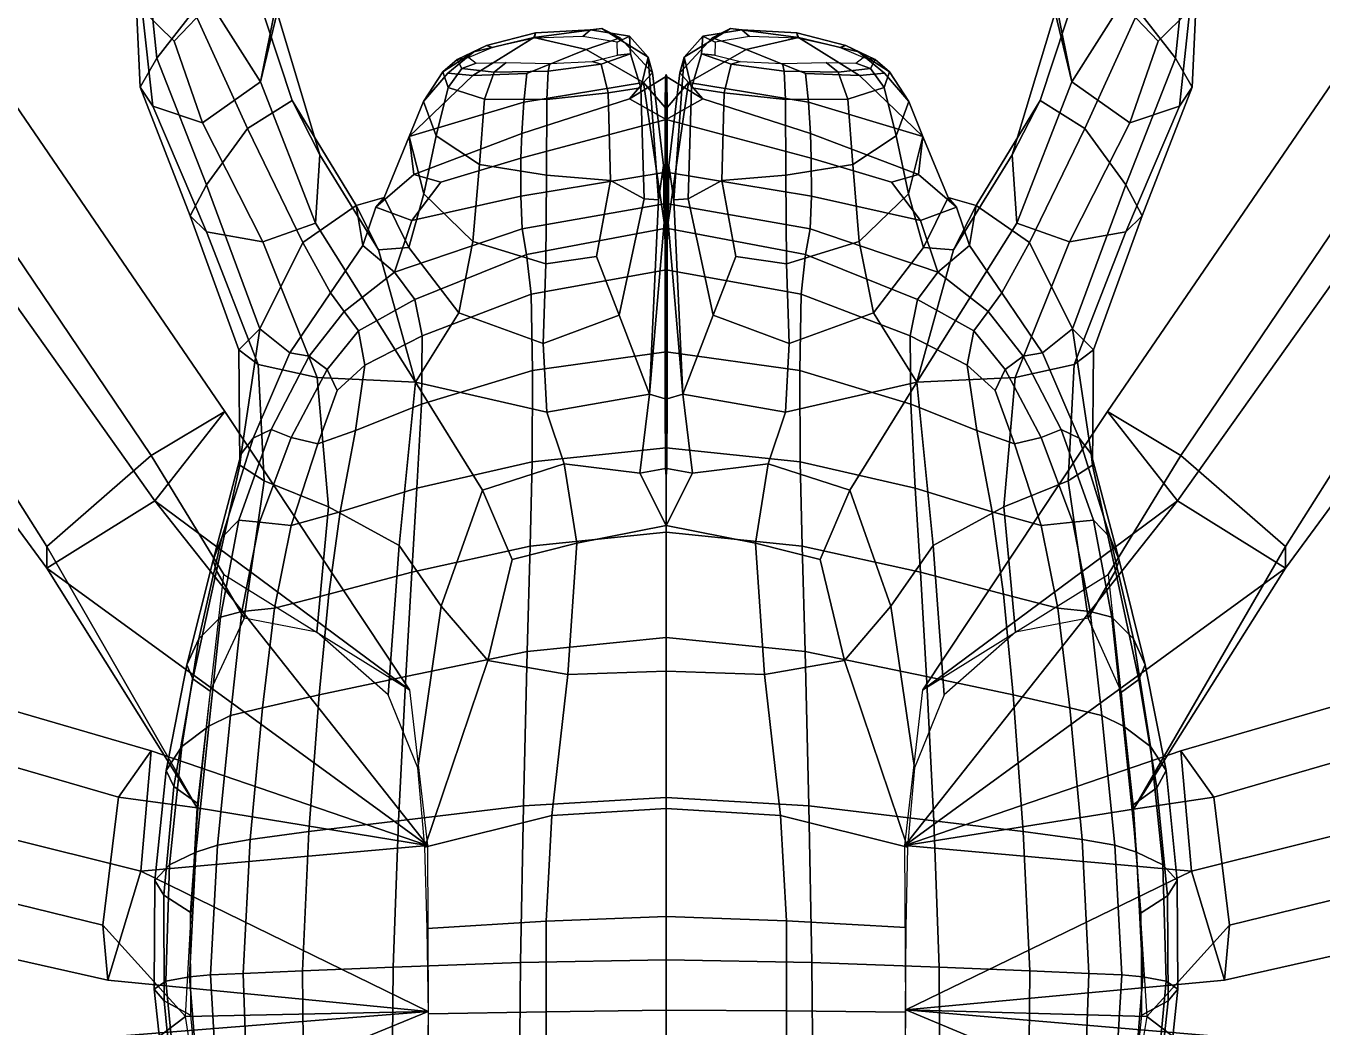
# Model space of a CAD drawing. Extents: x -92 to 92, y -96 to 103.
# Drawn here: x -21.09 to 21.6, y -2.1 to 30.88 of the extents above; entities that cross this region are included whole.
import ezdxf

# ---------------------------------------------------------------- set-up
doc = ezdxf.new("R2010")
doc.units = 0

msp = doc.modelspace()

# ---------------------------------------------------------------- linework, layer by layer
for points in [[(-12.265, 36.053, 33.962), (-12.815, 31.318, 37.729), (-13.362, 29.031, 35.688), (-12.363, 34.018, 32.332)], [(12.265, 36.053, 33.962), (12.363, 34.018, 32.332), (13.363, 29.031, 35.688), (12.815, 31.318, 37.729)], [(-16.203, 30.371, 35.436), (-17.254, 31.406, 35.749), (-16.187, 34.378, 32.894), (-15.012, 31.621, 33.904)], [(16.203, 30.371, 35.436), (15.012, 31.621, 33.904), (16.187, 34.378, 32.894), (17.254, 31.406, 35.749)], [(-13.551, 33.619, 32.056), (-12.363, 34.018, 32.332), (-13.362, 29.031, 35.688), (-15.012, 31.621, 33.904)], [(13.551, 33.619, 32.056), (15.012, 31.621, 33.904), (13.363, 29.031, 35.688), (12.363, 34.018, 32.332)], [(-16.296, 33.405, 38.556), (-17.083, 32.805, 37.526), (-16.78, 29.813, 40.215), (-15.559, 31.372, 40.779)], [(-13.79, 27.499, 43.661), (-12.318, 28.418, 43.103), (-14.054, 33.677, 39.672), (-15.559, 31.372, 40.779)], [(-11.401, 26.632, 41.043), (-12.815, 31.318, 37.729), (-14.054, 33.677, 39.672), (-12.318, 28.418, 43.103)], [(11.401, 26.632, 41.043), (12.318, 28.418, 43.103), (14.054, 33.677, 39.672), (12.815, 31.318, 37.729)], [(13.791, 27.499, 43.661), (15.559, 31.372, 40.779), (14.054, 33.677, 39.672), (12.318, 28.418, 43.103)], [(16.296, 33.405, 38.556), (15.559, 31.372, 40.779), (16.78, 29.813, 40.215), (17.083, 32.805, 37.527)], [(-17.475, 32.178, 36.518), (-17.323, 28.855, 39.322), (-16.78, 29.813, 40.215), (-17.083, 32.805, 37.526)], [(17.475, 32.178, 36.518), (17.083, 32.805, 37.527), (16.78, 29.813, 40.215), (17.323, 28.855, 39.322)], [(-17.475, 32.178, 36.518), (-17.254, 31.406, 35.749), (-16.912, 28.234, 38.25), (-17.323, 28.855, 39.322)], [(17.475, 32.178, 36.518), (17.323, 28.855, 39.322), (16.912, 28.234, 38.25), (17.254, 31.406, 35.749)], [(-16.203, 30.371, 35.436), (-15.012, 31.621, 33.904), (-13.362, 29.031, 35.688), (-15.269, 27.688, 37.15)], [(16.203, 30.371, 35.436), (15.269, 27.688, 37.15), (13.363, 29.031, 35.688), (15.012, 31.621, 33.904)], [(-16.203, 30.371, 35.436), (-15.269, 27.688, 37.15), (-16.912, 28.234, 38.25), (-17.254, 31.406, 35.749)], [(-13.79, 27.499, 43.661), (-15.559, 31.372, 40.779), (-16.78, 29.813, 40.215), (-15.137, 25.636, 43.234)], [(-11.401, 26.632, 41.043), (-11.552, 24.377, 39.275), (-13.362, 29.031, 35.688), (-12.815, 31.318, 37.729)], [(11.401, 26.632, 41.043), (12.815, 31.318, 37.729), (13.363, 29.031, 35.688), (11.552, 24.377, 39.275)], [(13.791, 27.499, 43.661), (15.137, 25.636, 43.234), (16.78, 29.813, 40.215), (15.559, 31.372, 40.779)], [(16.203, 30.371, 35.436), (17.254, 31.406, 35.749), (16.912, 28.234, 38.25), (15.269, 27.688, 37.15)], [(-1.517, 30.485, 46.569), (-2.122, 30.795, 46.167), (-4.355, 30.493, 46.673), (-2.634, 30.094, 47.02)], [(-2.493, 30.751, 45.812), (-4.302, 30.647, 46.171), (-4.355, 30.493, 46.673), (-2.122, 30.795, 46.167)], [(-2.493, 30.751, 45.812), (-2.748, 30.523, 45.485), (-4.338, 30.474, 45.854), (-4.302, 30.647, 46.171)], [(-2.493, 30.751, 45.812), (-1.21, 30.536, 44.563), (-1.616, 30.335, 44.32), (-2.748, 30.523, 45.485)], [(-2.493, 30.751, 45.812), (-2.122, 30.795, 46.167), (-0.589, 29.845, 44.605), (-1.21, 30.536, 44.563)], [(-1.517, 30.485, 46.569), (-0.451, 29.333, 45.759), (-0.589, 29.845, 44.605), (-2.122, 30.795, 46.167)], [(1.517, 30.485, 46.569), (2.122, 30.795, 46.167), (0.589, 29.845, 44.605), (0.451, 29.333, 45.759)], [(2.493, 30.751, 45.812), (1.21, 30.536, 44.563), (0.589, 29.845, 44.605), (2.122, 30.795, 46.167)], [(2.493, 30.751, 45.812), (2.748, 30.523, 45.485), (1.616, 30.335, 44.32), (1.21, 30.536, 44.563)], [(1.517, 30.485, 46.569), (2.634, 30.094, 47.02), (4.355, 30.493, 46.673), (2.122, 30.795, 46.167)], [(2.493, 30.751, 45.812), (2.122, 30.795, 46.167), (4.355, 30.493, 46.673), (4.302, 30.647, 46.171)], [(2.493, 30.751, 45.812), (4.302, 30.647, 46.171), (4.338, 30.474, 45.854), (2.748, 30.523, 45.485)], [(-7.192, 29.314, 46.414), (-6.37, 29.238, 46.922), (-4.355, 30.493, 46.673), (-6.336, 30.027, 46.088)], [(-4.59, 29.306, 47.203), (-2.634, 30.094, 47.02), (-4.355, 30.493, 46.673), (-6.37, 29.238, 46.922)], [(-5.919, 30.232, 45.76), (-6.336, 30.027, 46.088), (-4.355, 30.493, 46.673), (-4.302, 30.647, 46.171)], [(-5.919, 30.232, 45.76), (-4.302, 30.647, 46.171), (-4.338, 30.474, 45.854), (-5.721, 30.17, 45.43)], [(-1.517, 30.485, 46.569), (-2.634, 30.094, 47.02), (-0.741, 29.009, 47.026), (-0.451, 29.333, 45.759)], [(-1.169, 29.956, 42.452), (-1.606, 29.913, 42.481), (-1.616, 30.335, 44.32), (-1.21, 30.536, 44.563)], [(-1.169, 29.956, 42.452), (-1.21, 30.536, 44.563), (-0.589, 29.845, 44.605), (-0.839, 28.835, 41.783)], [(1.517, 30.485, 46.569), (0.451, 29.333, 45.759), (0.741, 29.009, 47.026), (2.634, 30.094, 47.02)], [(1.169, 29.956, 42.452), (0.839, 28.835, 41.783), (0.589, 29.845, 44.605), (1.21, 30.536, 44.563)], [(1.169, 29.956, 42.452), (1.21, 30.536, 44.563), (1.616, 30.335, 44.32), (1.606, 29.913, 42.481)], [(4.59, 29.306, 47.203), (6.37, 29.238, 46.922), (4.355, 30.493, 46.673), (2.634, 30.094, 47.02)], [(5.919, 30.232, 45.76), (5.721, 30.17, 45.43), (4.338, 30.474, 45.854), (4.302, 30.647, 46.171)], [(5.919, 30.232, 45.76), (4.302, 30.647, 46.171), (4.355, 30.493, 46.673), (6.337, 30.027, 46.088)], [(7.192, 29.314, 46.414), (6.337, 30.027, 46.088), (4.355, 30.493, 46.673), (6.37, 29.238, 46.922)], [(-25.544, 27.483, 40.498), (-22.807, 30.264, 46.217), (-14.536, 18.171, 42.489), (-16.845, 15.235, 36.468)], [(-14.536, 18.171, 42.489), (-22.807, 30.264, 46.217), (-24.995, 28.613, 49.914), (-16.957, 16.729, 46.309)], [(-7.192, 29.314, 46.414), (-6.336, 30.027, 46.088), (-7.356, 29.358, 44.805), (-7.997, 28.384, 45.253)], [(-5.919, 30.232, 45.76), (-6.883, 29.774, 44.491), (-7.356, 29.358, 44.805), (-6.336, 30.027, 46.088)], [(-5.919, 30.232, 45.76), (-5.721, 30.17, 45.43), (-6.494, 29.837, 44.243), (-6.883, 29.774, 44.491)], [(-4.59, 29.306, 47.203), (-4.689, 28.366, 47.621), (-0.741, 29.009, 47.026), (-2.634, 30.094, 47.02)], [(-1.169, 29.956, 42.452), (-2.139, 29.61, 40.475), (-2.438, 29.702, 40.796), (-1.606, 29.913, 42.481)], [(-1.169, 29.956, 42.452), (-0.839, 28.835, 41.783), (-1.914, 28.667, 39.825), (-2.139, 29.61, 40.475)], [(4.59, 29.306, 47.203), (2.634, 30.094, 47.02), (0.741, 29.009, 47.026), (4.689, 28.366, 47.621)], [(1.169, 29.956, 42.452), (2.139, 29.61, 40.475), (1.914, 28.667, 39.825), (0.839, 28.835, 41.783)], [(1.169, 29.956, 42.452), (1.606, 29.913, 42.481), (2.438, 29.702, 40.796), (2.139, 29.61, 40.475)], [(5.919, 30.232, 45.76), (6.883, 29.774, 44.491), (6.494, 29.837, 44.243), (5.721, 30.17, 45.43)], [(5.919, 30.232, 45.76), (6.337, 30.027, 46.088), (7.356, 29.358, 44.805), (6.883, 29.774, 44.491)], [(7.192, 29.314, 46.414), (7.997, 28.384, 45.253), (7.356, 29.358, 44.805), (6.337, 30.027, 46.088)], [(14.536, 18.171, 42.489), (16.957, 16.729, 46.309), (24.995, 28.613, 49.914), (22.807, 30.264, 46.217)], [(25.544, 27.483, 40.498), (16.845, 15.235, 36.468), (14.536, 18.171, 42.489), (22.807, 30.264, 46.217)], [(-15.674, 24.616, 42.324), (-15.137, 25.636, 43.234), (-16.78, 29.813, 40.215), (-17.323, 28.855, 39.322)], [(-6.73, 29.476, 42.302), (-7.181, 28.845, 42.235), (-7.356, 29.358, 44.805), (-6.883, 29.774, 44.491)], [(-6.73, 29.476, 42.302), (-5.664, 29.355, 40.354), (-5.981, 28.464, 39.885), (-7.181, 28.845, 42.235)], [(-6.73, 29.476, 42.302), (-6.883, 29.774, 44.491), (-6.494, 29.837, 44.243), (-6.252, 29.652, 42.387)], [(-6.73, 29.476, 42.302), (-6.252, 29.652, 42.387), (-5.272, 29.674, 40.75), (-5.664, 29.355, 40.354)], [(-3.885, 29.39, 39.74), (-5.664, 29.355, 40.354), (-5.272, 29.674, 40.75), (-3.83, 29.636, 40.196)], [(-3.885, 29.39, 39.74), (-2.139, 29.61, 40.475), (-1.914, 28.667, 39.825), (-3.926, 28.455, 39.131)], [(-3.885, 29.39, 39.74), (-3.83, 29.636, 40.196), (-2.438, 29.702, 40.796), (-2.139, 29.61, 40.475)], [(-0.72, 25.179, 40.096), (-0.839, 28.835, 41.783), (-0.589, 29.845, 44.605), (-0.252, 25.145, 41.948)], [(-0.09, 26.281, 43.792), (-0.252, 25.145, 41.948), (-0.589, 29.845, 44.605), (-0.451, 29.333, 45.759)], [(0.09, 26.281, 43.792), (0.451, 29.333, 45.759), (0.589, 29.845, 44.605), (0.252, 25.145, 41.948)], [(0.72, 25.179, 40.096), (0.252, 25.145, 41.948), (0.589, 29.845, 44.605), (0.839, 28.835, 41.783)], [(3.885, 29.39, 39.74), (3.926, 28.455, 39.131), (1.914, 28.667, 39.825), (2.139, 29.61, 40.475)], [(3.885, 29.39, 39.74), (2.139, 29.61, 40.475), (2.438, 29.702, 40.796), (3.83, 29.636, 40.196)], [(3.885, 29.39, 39.74), (3.83, 29.636, 40.196), (5.272, 29.674, 40.75), (5.664, 29.355, 40.354)], [(6.73, 29.476, 42.302), (5.664, 29.355, 40.354), (5.272, 29.674, 40.75), (6.252, 29.652, 42.387)], [(6.73, 29.476, 42.302), (7.181, 28.845, 42.235), (5.981, 28.464, 39.885), (5.664, 29.355, 40.354)], [(6.73, 29.476, 42.302), (6.252, 29.652, 42.387), (6.494, 29.837, 44.243), (6.883, 29.774, 44.491)], [(6.73, 29.476, 42.302), (6.883, 29.774, 44.491), (7.356, 29.358, 44.805), (7.181, 28.845, 42.235)], [(15.674, 24.616, 42.324), (17.323, 28.855, 39.322), (16.78, 29.813, 40.215), (15.137, 25.636, 43.234)], [(-13.284, 23.762, 39.687), (-15.269, 27.688, 37.15), (-13.362, 29.031, 35.688), (-11.552, 24.377, 39.275)], [(-7.192, 29.314, 46.414), (-7.997, 28.384, 45.253), (-8.46, 27.232, 46.705), (-6.37, 29.238, 46.922)], [(-4.59, 29.306, 47.203), (-6.37, 29.238, 46.922), (-8.46, 27.232, 46.705), (-4.689, 28.366, 47.621)], [(-7.574, 27.256, 42.295), (-7.997, 28.384, 45.253), (-7.356, 29.358, 44.805), (-7.181, 28.845, 42.235)], [(-3.885, 29.39, 39.74), (-3.926, 28.455, 39.131), (-5.981, 28.464, 39.885), (-5.664, 29.355, 40.354)], [(-0.024, 29.198, 48.298), (-1.212, 28.469, 48.599), (0, 27.794, 49.755), (0, 29.274, 48.539)], [(-0.024, 29.198, 48.298), (-0.034, 28.189, 46.678), (-0.741, 29.009, 47.026), (-1.212, 28.469, 48.599)], [(-0.09, 26.281, 43.792), (-0.451, 29.333, 45.759), (-0.741, 29.009, 47.026), (-0.068, 24.397, 43.602)], [(-0.024, 29.198, 48.298), (0, 29.274, 48.539), (0, 28.4, 46.794), (-0.034, 28.189, 46.678)], [(0.024, 29.198, 48.298), (0.034, 28.189, 46.678), (0, 28.4, 46.794), (0, 29.274, 48.539)], [(0.024, 29.198, 48.298), (0, 29.274, 48.539), (0, 27.794, 49.755), (1.212, 28.469, 48.599)], [(0.024, 29.198, 48.298), (1.212, 28.469, 48.599), (0.741, 29.009, 47.026), (0.034, 28.189, 46.678)], [(0.09, 26.281, 43.792), (0.068, 24.397, 43.602), (0.741, 29.009, 47.026), (0.451, 29.333, 45.759)], [(3.885, 29.39, 39.74), (5.664, 29.355, 40.354), (5.981, 28.464, 39.885), (3.926, 28.455, 39.131)], [(4.59, 29.306, 47.203), (4.689, 28.366, 47.621), (8.46, 27.232, 46.705), (6.37, 29.238, 46.922)], [(7.192, 29.314, 46.414), (6.37, 29.238, 46.922), (8.46, 27.232, 46.705), (7.997, 28.384, 45.253)], [(7.574, 27.256, 42.295), (7.181, 28.845, 42.235), (7.356, 29.358, 44.805), (7.997, 28.384, 45.253)], [(13.284, 23.762, 39.687), (11.552, 24.377, 39.275), (13.363, 29.031, 35.688), (15.269, 27.688, 37.15)], [(-16.957, 16.729, 46.309), (-24.995, 28.613, 49.914), (-28.422, 26.415, 49.919), (-20.395, 13.722, 45.813)], [(-15.674, 24.616, 42.324), (-17.323, 28.855, 39.322), (-16.912, 28.234, 38.25), (-15.143, 24.093, 41.096)], [(-7.574, 27.256, 42.295), (-7.181, 28.845, 42.235), (-5.981, 28.464, 39.885), (-6.147, 26.308, 39.399)], [(-4.75, 27.337, 48.594), (-1.212, 28.469, 48.599), (-0.741, 29.009, 47.026), (-4.689, 28.366, 47.621)], [(-3.94, 25.957, 38.405), (-3.926, 28.455, 39.131), (-1.914, 28.667, 39.825), (-1.837, 25.786, 38.758)], [(-0.72, 25.179, 40.096), (-1.837, 25.786, 38.758), (-1.914, 28.667, 39.825), (-0.839, 28.835, 41.783)], [(-0.037, 23.736, 43.662), (-0.068, 24.397, 43.602), (-0.741, 29.009, 47.026), (-0.034, 28.189, 46.678)], [(0.037, 23.736, 43.662), (0.034, 28.189, 46.678), (0.741, 29.009, 47.026), (0.068, 24.397, 43.602)], [(0.72, 25.179, 40.096), (0.839, 28.835, 41.783), (1.914, 28.667, 39.825), (1.837, 25.786, 38.758)], [(4.75, 27.337, 48.594), (4.689, 28.366, 47.621), (0.741, 29.009, 47.026), (1.212, 28.469, 48.599)], [(3.94, 25.957, 38.405), (1.837, 25.786, 38.758), (1.914, 28.667, 39.825), (3.926, 28.455, 39.131)], [(7.574, 27.256, 42.295), (6.147, 26.308, 39.399), (5.981, 28.464, 39.885), (7.181, 28.845, 42.235)], [(15.674, 24.616, 42.324), (15.143, 24.093, 41.096), (16.912, 28.234, 38.25), (17.323, 28.855, 39.322)], [(16.957, 16.729, 46.309), (20.395, 13.722, 45.813), (28.422, 26.415, 49.919), (24.995, 28.613, 49.914)], [(-13.284, 23.762, 39.687), (-15.143, 24.093, 41.096), (-16.912, 28.234, 38.25), (-15.269, 27.688, 37.15)], [(-13.79, 27.499, 43.661), (-11.966, 23.745, 46.47), (-10.215, 24.957, 46.296), (-12.318, 28.418, 43.103)], [(-11.401, 26.632, 41.043), (-12.318, 28.418, 43.103), (-10.215, 24.957, 46.296), (-9.47, 23.502, 43.193)], [(-7.574, 27.256, 42.295), (-7.982, 25.343, 42.576), (-8.46, 27.232, 46.705), (-7.997, 28.384, 45.253)], [(-4.75, 27.337, 48.594), (-4.689, 28.366, 47.621), (-8.46, 27.232, 46.705), (-8.31, 25.982, 48.353)], [(-3.94, 25.957, 38.405), (-6.147, 26.308, 39.399), (-5.981, 28.464, 39.885), (-3.926, 28.455, 39.131)], [(-4.75, 27.337, 48.594), (-4.781, 26.517, 49.776), (0, 27.794, 49.755), (-1.212, 28.469, 48.599)], [(-0.037, 23.736, 43.662), (-0.034, 28.189, 46.678), (0, 28.4, 46.794), (0, 23.703, 43.885)], [(4.75, 27.337, 48.594), (1.212, 28.469, 48.599), (0, 27.794, 49.755), (4.781, 26.517, 49.776)], [(0.037, 23.736, 43.662), (0, 23.703, 43.885), (0, 28.4, 46.794), (0.034, 28.189, 46.678)], [(3.94, 25.957, 38.405), (3.926, 28.455, 39.131), (5.981, 28.464, 39.885), (6.147, 26.308, 39.399)], [(4.75, 27.337, 48.594), (8.31, 25.982, 48.353), (8.46, 27.232, 46.705), (4.689, 28.366, 47.621)], [(7.574, 27.256, 42.295), (7.997, 28.384, 45.253), (8.46, 27.232, 46.705), (7.982, 25.343, 42.576)], [(11.401, 26.632, 41.043), (9.47, 23.502, 43.193), (10.215, 24.957, 46.296), (12.318, 28.418, 43.103)], [(13.791, 27.499, 43.661), (12.318, 28.418, 43.103), (10.215, 24.957, 46.296), (11.966, 23.745, 46.47)], [(13.284, 23.762, 39.687), (15.269, 27.688, 37.15), (16.912, 28.234, 38.25), (15.143, 24.093, 41.096)], [(-4.791, 25.269, 50.13), (0, 26.059, 50.165), (0, 27.794, 49.755), (-4.781, 26.517, 49.776)], [(4.791, 25.269, 50.13), (4.781, 26.517, 49.776), (0, 27.794, 49.755), (0, 26.059, 50.165)], [(-29.491, 25.375, 43.85), (-25.544, 27.483, 40.498), (-16.845, 15.235, 36.468), (-20.403, 13.01, 39.501)], [(-13.79, 27.499, 43.661), (-15.137, 25.636, 43.234), (-13.386, 20.892, 46.332), (-11.966, 23.745, 46.47)], [(-4.75, 27.337, 48.594), (-8.31, 25.982, 48.353), (-7.42, 25.723, 49.443), (-4.781, 26.517, 49.776)], [(4.75, 27.337, 48.594), (4.781, 26.517, 49.776), (7.42, 25.723, 49.443), (8.31, 25.982, 48.353)], [(13.791, 27.499, 43.661), (11.966, 23.745, 46.47), (13.386, 20.892, 46.332), (15.137, 25.636, 43.234)], [(29.491, 25.375, 43.85), (20.403, 13.01, 39.501), (16.845, 15.235, 36.468), (25.544, 27.483, 40.498)], [(-9.566, 24.905, 48.399), (-8.31, 25.982, 48.353), (-8.46, 27.232, 46.705), (-9.284, 25.225, 46.371)], [(-8.472, 23.581, 43.22), (-9.284, 25.225, 46.371), (-8.46, 27.232, 46.705), (-7.982, 25.343, 42.576)], [(-7.574, 27.256, 42.295), (-6.147, 26.308, 39.399), (-6.363, 23.771, 39.339), (-7.982, 25.343, 42.576)], [(7.574, 27.256, 42.295), (7.982, 25.343, 42.576), (6.363, 23.771, 39.339), (6.147, 26.308, 39.399)], [(8.472, 23.581, 43.22), (7.982, 25.343, 42.576), (8.46, 27.232, 46.705), (9.284, 25.225, 46.371)], [(9.566, 24.905, 48.399), (9.284, 25.225, 46.371), (8.46, 27.232, 46.705), (8.31, 25.982, 48.353)], [(-11.401, 26.632, 41.043), (-9.47, 23.502, 43.193), (-8.255, 19.139, 40.872), (-11.552, 24.377, 39.275)], [(-4.791, 25.269, 50.13), (-4.781, 26.517, 49.776), (-7.42, 25.723, 49.443), (-8.381, 24.466, 49.726)], [(4.791, 25.269, 50.13), (8.381, 24.466, 49.726), (7.42, 25.723, 49.443), (4.781, 26.517, 49.776)], [(11.401, 26.632, 41.043), (11.552, 24.377, 39.275), (8.255, 19.139, 40.872), (9.47, 23.502, 43.193)], [(-20.395, 13.722, 45.813), (-28.422, 26.415, 49.919), (-29.491, 25.375, 43.85), (-20.403, 13.01, 39.501)], [(-3.94, 25.957, 38.405), (-3.968, 23.039, 38.134), (-6.363, 23.771, 39.339), (-6.147, 26.308, 39.399)], [(-4.791, 25.269, 50.13), (-4.742, 24.187, 50.43), (0, 25.026, 50.428), (0, 26.059, 50.165)], [(-0.09, 26.281, 43.792), (-0.068, 24.397, 43.602), (-0.551, 18.743, 40.606), (-0.252, 25.145, 41.948)], [(4.791, 25.269, 50.13), (0, 26.059, 50.165), (0, 25.026, 50.428), (4.742, 24.187, 50.43)], [(0.09, 26.281, 43.792), (0.252, 25.145, 41.948), (0.551, 18.743, 40.606), (0.068, 24.397, 43.602)], [(3.94, 25.957, 38.405), (6.147, 26.308, 39.399), (6.363, 23.771, 39.339), (3.968, 23.039, 38.134)], [(20.395, 13.722, 45.813), (20.403, 13.01, 39.501), (29.491, 25.375, 43.85), (28.422, 26.415, 49.919)], [(-15.674, 24.616, 42.324), (-14.071, 20.205, 44.779), (-13.386, 20.892, 46.332), (-15.137, 25.636, 43.234)], [(-9.566, 24.905, 48.399), (-8.381, 24.466, 49.726), (-7.42, 25.723, 49.443), (-8.31, 25.982, 48.353)], [(-3.94, 25.957, 38.405), (-1.837, 25.786, 38.758), (-2.299, 23.284, 38.361), (-3.968, 23.039, 38.134)], [(-0.72, 25.179, 40.096), (-1.547, 21.349, 39.041), (-2.299, 23.284, 38.361), (-1.837, 25.786, 38.758)], [(0.72, 25.179, 40.096), (1.837, 25.786, 38.758), (2.299, 23.284, 38.361), (1.547, 21.349, 39.041)], [(3.94, 25.957, 38.405), (3.968, 23.039, 38.134), (2.299, 23.284, 38.361), (1.837, 25.786, 38.758)], [(9.566, 24.905, 48.399), (8.31, 25.982, 48.353), (7.42, 25.723, 49.443), (8.381, 24.466, 49.726)], [(15.674, 24.616, 42.324), (15.137, 25.636, 43.234), (13.386, 20.892, 46.332), (14.071, 20.205, 44.779)], [(-9.566, 24.905, 48.399), (-9.284, 25.225, 46.371), (-10.215, 24.957, 46.296), (-9.991, 23.639, 48.599)], [(-8.472, 23.581, 43.22), (-9.47, 23.502, 43.193), (-10.215, 24.957, 46.296), (-9.284, 25.225, 46.371)], [(-4.791, 25.269, 50.13), (-8.381, 24.466, 49.726), (-8.947, 22.76, 50.077), (-4.742, 24.187, 50.43)], [(-8.472, 23.581, 43.22), (-7.982, 25.343, 42.576), (-6.363, 23.771, 39.339), (-6.828, 21.429, 40.303)], [(4.791, 25.269, 50.13), (4.742, 24.187, 50.43), (8.947, 22.76, 50.077), (8.381, 24.466, 49.726)], [(8.472, 23.581, 43.22), (6.828, 21.429, 40.303), (6.363, 23.771, 39.339), (7.982, 25.343, 42.576)], [(8.472, 23.581, 43.22), (9.284, 25.225, 46.371), (10.215, 24.957, 46.296), (9.47, 23.502, 43.193)], [(9.566, 24.905, 48.399), (9.991, 23.639, 48.599), (10.215, 24.957, 46.296), (9.284, 25.225, 46.371)], [(-11.06, 22.082, 48.505), (-9.991, 23.639, 48.599), (-10.215, 24.957, 46.296), (-11.966, 23.745, 46.47)], [(-9.566, 24.905, 48.399), (-9.991, 23.639, 48.599), (-8.947, 22.76, 50.077), (-8.381, 24.466, 49.726)], [(-4.595, 23.348, 51.225), (0, 24.208, 51.214), (0, 25.026, 50.428), (-4.742, 24.187, 50.43)], [(-0.72, 25.179, 40.096), (-0.252, 25.145, 41.948), (-0.551, 18.743, 40.606), (-1.547, 21.349, 39.041)], [(4.595, 23.348, 51.225), (4.742, 24.187, 50.43), (0, 25.026, 50.428), (0, 24.208, 51.214)], [(0.72, 25.179, 40.096), (1.547, 21.349, 39.041), (0.551, 18.743, 40.606), (0.252, 25.145, 41.948)], [(9.566, 24.905, 48.399), (8.381, 24.466, 49.726), (8.947, 22.76, 50.077), (9.991, 23.639, 48.599)], [(11.06, 22.082, 48.505), (11.966, 23.745, 46.47), (10.215, 24.957, 46.296), (9.991, 23.639, 48.599)], [(-15.674, 24.616, 42.324), (-15.143, 24.093, 41.096), (-13.434, 19.717, 43.498), (-14.071, 20.205, 44.779)], [(-13.284, 23.762, 39.687), (-11.552, 24.377, 39.275), (-8.255, 19.139, 40.872), (-11.496, 19.295, 41.882)], [(-0.037, 23.736, 43.662), (-0.034, 18.595, 41.01), (-0.551, 18.743, 40.606), (-0.068, 24.397, 43.602)], [(0.037, 23.736, 43.662), (0.068, 24.397, 43.602), (0.551, 18.743, 40.606), (0.034, 18.595, 41.01)], [(13.284, 23.762, 39.687), (11.496, 19.295, 41.882), (8.255, 19.139, 40.872), (11.552, 24.377, 39.275)], [(15.674, 24.616, 42.324), (14.071, 20.205, 44.779), (13.434, 19.717, 43.498), (15.143, 24.093, 41.096)], [(-13.284, 23.762, 39.687), (-11.496, 19.295, 41.882), (-13.434, 19.717, 43.498), (-15.143, 24.093, 41.096)], [(-4.595, 23.348, 51.225), (-4.742, 24.187, 50.43), (-8.947, 22.76, 50.077), (-8.277, 21.859, 51.17)], [(-4.595, 23.348, 51.225), (-4.447, 22.044, 52.019), (0, 22.836, 52.001), (0, 24.208, 51.214)], [(4.595, 23.348, 51.225), (0, 24.208, 51.214), (0, 22.836, 52.001), (4.447, 22.044, 52.019)], [(4.595, 23.348, 51.225), (8.277, 21.859, 51.17), (8.947, 22.76, 50.077), (4.742, 24.187, 50.43)], [(13.284, 23.762, 39.687), (15.143, 24.093, 41.096), (13.434, 19.717, 43.498), (11.496, 19.295, 41.882)], [(-11.06, 22.082, 48.505), (-11.966, 23.745, 46.47), (-13.386, 20.892, 46.332), (-12.392, 20.109, 48.494)], [(-11.06, 22.082, 48.505), (-10.606, 21.464, 49.948), (-8.947, 22.76, 50.077), (-9.991, 23.639, 48.599)], [(-8.472, 23.581, 43.22), (-6.828, 21.429, 40.303), (-8.255, 19.139, 40.872), (-9.47, 23.502, 43.193)], [(-4.051, 20.412, 39.004), (-6.828, 21.429, 40.303), (-6.363, 23.771, 39.339), (-3.968, 23.039, 38.134)], [(-0.037, 23.736, 43.662), (0, 23.703, 43.885), (0, 18.48, 41.085), (-0.034, 18.595, 41.01)], [(0.037, 23.736, 43.662), (0.034, 18.595, 41.01), (0, 18.48, 41.085), (0, 23.703, 43.885)], [(4.051, 20.412, 39.004), (3.968, 23.039, 38.134), (6.363, 23.771, 39.339), (6.828, 21.429, 40.303)], [(8.472, 23.581, 43.22), (9.47, 23.502, 43.193), (8.255, 19.139, 40.872), (6.828, 21.429, 40.303)], [(11.06, 22.082, 48.505), (9.991, 23.639, 48.599), (8.947, 22.76, 50.077), (10.606, 21.464, 49.948)], [(11.06, 22.082, 48.505), (12.392, 20.109, 48.494), (13.386, 20.892, 46.332), (11.966, 23.745, 46.47)], [(-4.595, 23.348, 51.225), (-8.277, 21.859, 51.17), (-8.039, 20.664, 51.925), (-4.447, 22.044, 52.019)], [(-4.051, 20.412, 39.004), (-3.968, 23.039, 38.134), (-2.299, 23.284, 38.361), (-1.547, 21.349, 39.041)], [(4.051, 20.412, 39.004), (1.547, 21.349, 39.041), (2.299, 23.284, 38.361), (3.968, 23.039, 38.134)], [(4.595, 23.348, 51.225), (4.447, 22.044, 52.019), (8.039, 20.664, 51.925), (8.277, 21.859, 51.17)], [(-10.136, 20.835, 50.963), (-8.277, 21.859, 51.17), (-8.947, 22.76, 50.077), (-10.606, 21.464, 49.948)], [(-4.398, 19.525, 52.284), (0, 20.138, 52.264), (0, 22.836, 52.001), (-4.447, 22.044, 52.019)], [(4.398, 19.525, 52.284), (4.447, 22.044, 52.019), (0, 22.836, 52.001), (0, 20.138, 52.264)], [(10.136, 20.835, 50.963), (10.606, 21.464, 49.948), (8.947, 22.76, 50.077), (8.277, 21.859, 51.17)], [(-11.06, 22.082, 48.505), (-12.392, 20.109, 48.494), (-11.757, 19.991, 49.904), (-10.606, 21.464, 49.948)], [(-10.136, 20.835, 50.963), (-9.92, 19.696, 51.569), (-8.039, 20.664, 51.925), (-8.277, 21.859, 51.17)], [(-4.398, 19.525, 52.284), (-4.447, 22.044, 52.019), (-8.039, 20.664, 51.925), (-8.055, 18.416, 52.176)], [(4.398, 19.525, 52.284), (8.055, 18.416, 52.176), (8.039, 20.664, 51.925), (4.447, 22.044, 52.019)], [(10.136, 20.835, 50.963), (8.277, 21.859, 51.17), (8.039, 20.664, 51.925), (9.92, 19.696, 51.569)], [(11.06, 22.082, 48.505), (10.606, 21.464, 49.948), (11.757, 19.991, 49.904), (12.392, 20.109, 48.494)], [(-10.136, 20.835, 50.963), (-10.606, 21.464, 49.948), (-11.757, 19.991, 49.904), (-11.163, 19.561, 50.767)], [(-4.051, 20.412, 39.004), (-3.935, 18.148, 40.07), (-8.255, 19.139, 40.872), (-6.828, 21.429, 40.303)], [(-4.051, 20.412, 39.004), (-1.547, 21.349, 39.041), (-0.551, 18.743, 40.606), (-3.935, 18.148, 40.07)], [(4.051, 20.412, 39.004), (3.935, 18.148, 40.07), (0.551, 18.743, 40.606), (1.547, 21.349, 39.041)], [(4.051, 20.412, 39.004), (6.828, 21.429, 40.303), (8.255, 19.139, 40.872), (3.935, 18.148, 40.07)], [(10.136, 20.835, 50.963), (11.163, 19.561, 50.767), (11.757, 19.991, 49.904), (10.606, 21.464, 49.948)], [(-14.041, 16.403, 45.883), (-14.001, 16.783, 47.137), (-13.386, 20.892, 46.332), (-14.071, 20.205, 44.779)], [(-13.606, 17.293, 48.627), (-12.392, 20.109, 48.494), (-13.386, 20.892, 46.332), (-14.001, 16.783, 47.137)], [(-10.136, 20.835, 50.963), (-11.163, 19.561, 50.767), (-10.836, 18.865, 51.201), (-9.92, 19.696, 51.569)], [(-10.229, 17.546, 51.771), (-8.055, 18.416, 52.176), (-8.039, 20.664, 51.925), (-9.92, 19.696, 51.569)], [(10.229, 17.546, 51.771), (9.92, 19.696, 51.569), (8.039, 20.664, 51.925), (8.055, 18.416, 52.176)], [(10.136, 20.835, 50.963), (9.92, 19.696, 51.569), (10.836, 18.865, 51.201), (11.163, 19.561, 50.767)], [(13.606, 17.293, 48.627), (14.001, 16.783, 47.137), (13.386, 20.892, 46.332), (12.392, 20.109, 48.494)], [(14.041, 16.403, 45.883), (14.071, 20.205, 44.779), (13.386, 20.892, 46.332), (14.001, 16.783, 47.137)], [(-14.041, 16.403, 45.883), (-14.071, 20.205, 44.779), (-13.434, 19.717, 43.498), (-13.24, 15.887, 44.56)], [(-13.606, 17.293, 48.627), (-13.01, 17.579, 49.975), (-11.757, 19.991, 49.904), (-12.392, 20.109, 48.494)], [(-4.398, 19.525, 52.284), (-4.418, 16.514, 52.42), (0, 16.973, 52.402), (0, 20.138, 52.264)], [(4.398, 19.525, 52.284), (0, 20.138, 52.264), (0, 16.973, 52.402), (4.418, 16.514, 52.42)], [(13.606, 17.293, 48.627), (12.392, 20.109, 48.494), (11.757, 19.991, 49.904), (13.01, 17.579, 49.975)], [(14.041, 16.403, 45.883), (13.24, 15.887, 44.56), (13.434, 19.717, 43.498), (14.071, 20.205, 44.779)], [(-11.118, 15.036, 42.716), (-13.24, 15.887, 44.56), (-13.434, 19.717, 43.498), (-11.496, 19.295, 41.882)], [(-12.352, 17.322, 50.741), (-11.163, 19.561, 50.767), (-11.757, 19.991, 49.904), (-13.01, 17.579, 49.975)], [(-10.229, 17.546, 51.771), (-9.92, 19.696, 51.569), (-10.836, 18.865, 51.201), (-11.477, 17.114, 51.236)], [(10.229, 17.546, 51.771), (11.477, 17.114, 51.236), (10.836, 18.865, 51.201), (9.92, 19.696, 51.569)], [(11.118, 15.036, 42.716), (11.496, 19.295, 41.882), (13.434, 19.717, 43.498), (13.24, 15.887, 44.56)], [(12.352, 17.322, 50.741), (13.01, 17.579, 49.975), (11.757, 19.991, 49.904), (11.163, 19.561, 50.767)], [(-12.352, 17.322, 50.741), (-11.477, 17.114, 51.236), (-10.836, 18.865, 51.201), (-11.163, 19.561, 50.767)], [(-11.118, 15.036, 42.716), (-11.496, 19.295, 41.882), (-8.255, 19.139, 40.872), (-8.798, 13.756, 40.737)], [(-4.398, 19.525, 52.284), (-8.055, 18.416, 52.176), (-8.207, 15.645, 52.294), (-4.418, 16.514, 52.42)], [(4.398, 19.525, 52.284), (4.418, 16.514, 52.42), (8.207, 15.645, 52.294), (8.055, 18.416, 52.176)], [(11.118, 15.036, 42.716), (8.798, 13.756, 40.737), (8.255, 19.139, 40.872), (11.496, 19.295, 41.882)], [(12.352, 17.322, 50.741), (11.163, 19.561, 50.767), (10.836, 18.865, 51.201), (11.477, 17.114, 51.236)], [(-7.405, 11.762, 39.2), (-8.798, 13.756, 40.737), (-8.255, 19.139, 40.872), (-6.047, 15.585, 39.449)], [(-3.363, 16.453, 39.493), (-6.047, 15.585, 39.449), (-8.255, 19.139, 40.872), (-3.935, 18.148, 40.07)], [(3.363, 16.453, 39.493), (3.935, 18.148, 40.07), (8.255, 19.139, 40.872), (6.047, 15.585, 39.449)], [(7.405, 11.762, 39.2), (6.047, 15.585, 39.449), (8.255, 19.139, 40.872), (8.798, 13.756, 40.737)], [(-10.229, 17.546, 51.771), (-10.736, 14.871, 51.843), (-8.207, 15.645, 52.294), (-8.055, 18.416, 52.176)], [(-3.363, 16.453, 39.493), (-3.935, 18.148, 40.07), (-0.551, 18.743, 40.606), (-0.865, 16.138, 39.5)], [(-0.024, 16.298, 39.723), (-0.865, 16.138, 39.5), (-0.551, 18.743, 40.606), (-0.034, 18.595, 41.01)], [(-0.024, 16.298, 39.723), (-0.034, 18.595, 41.01), (0, 18.48, 41.085), (0, 16.028, 39.668)], [(0.024, 16.298, 39.723), (0, 16.028, 39.668), (0, 18.48, 41.085), (0.034, 18.595, 41.01)], [(0.024, 16.298, 39.723), (0.034, 18.595, 41.01), (0.551, 18.743, 40.606), (0.865, 16.138, 39.5)], [(3.363, 16.453, 39.493), (0.865, 16.138, 39.5), (0.551, 18.743, 40.606), (3.935, 18.148, 40.07)], [(10.229, 17.546, 51.771), (8.055, 18.416, 52.176), (8.207, 15.645, 52.294), (10.736, 14.871, 51.843)], [(-8.454, 9.009, 40.712), (-14.536, 18.171, 42.489), (-16.957, 16.729, 46.309), (-14.564, 12.802, 45.412)], [(-14.536, 18.171, 42.489), (-8.454, 9.009, 40.712), (-16.845, 15.235, 36.468)], [(8.454, 9.009, 40.712), (14.564, 12.802, 45.412), (16.957, 16.729, 46.309), (14.536, 18.171, 42.489)], [(14.536, 18.171, 42.489), (16.845, 15.235, 36.468), (8.454, 9.009, 40.712)], [(-13.606, 17.293, 48.627), (-14.63, 14.022, 48.777), (-14.079, 14.592, 50.053), (-13.01, 17.579, 49.975)], [(-12.352, 17.322, 50.741), (-13.01, 17.579, 49.975), (-14.079, 14.592, 50.053), (-13.391, 14.528, 50.779)], [(-10.229, 17.546, 51.771), (-11.477, 17.114, 51.236), (-12.35, 14.423, 51.271), (-10.736, 14.871, 51.843)], [(10.229, 17.546, 51.771), (10.736, 14.871, 51.843), (12.35, 14.423, 51.271), (11.477, 17.114, 51.236)], [(12.352, 17.322, 50.741), (13.391, 14.528, 50.779), (14.079, 14.592, 50.053), (13.01, 17.579, 49.975)], [(13.606, 17.293, 48.627), (13.01, 17.579, 49.975), (14.079, 14.592, 50.053), (14.63, 14.022, 48.777)], [(-13.606, 17.293, 48.627), (-14.001, 16.783, 47.137), (-14.917, 13.275, 47.356), (-14.63, 14.022, 48.777)], [(-12.352, 17.322, 50.741), (-13.391, 14.528, 50.779), (-12.35, 14.423, 51.271), (-11.477, 17.114, 51.236)], [(12.352, 17.322, 50.741), (11.477, 17.114, 51.236), (12.35, 14.423, 51.271), (13.391, 14.528, 50.779)], [(13.606, 17.293, 48.627), (14.63, 14.022, 48.777), (14.917, 13.275, 47.356), (14.001, 16.783, 47.137)], [(-15.443, 5.122, 43.046), (-14.564, 12.802, 45.412), (-16.957, 16.729, 46.309), (-20.395, 13.722, 45.813)], [(-14.041, 16.403, 45.883), (-14.806, 12.929, 46.073), (-14.917, 13.275, 47.356), (-14.001, 16.783, 47.137)], [(-4.479, 13.735, 52.829), (0, 14.199, 52.819), (0, 16.973, 52.402), (-4.418, 16.514, 52.42)], [(4.479, 13.735, 52.829), (4.418, 16.514, 52.42), (0, 16.973, 52.402), (0, 14.199, 52.819)], [(14.041, 16.403, 45.883), (14.001, 16.783, 47.137), (14.917, 13.275, 47.356), (14.806, 12.929, 46.073)], [(15.394, 5.069, 43.178), (20.395, 13.722, 45.813), (16.957, 16.729, 46.309), (14.564, 12.802, 45.412)], [(-14.041, 16.403, 45.883), (-13.24, 15.887, 44.56), (-13.903, 11.364, 44.566), (-14.806, 12.929, 46.073)], [(-4.479, 13.735, 52.829), (-4.418, 16.514, 52.42), (-8.207, 15.645, 52.294), (-8.376, 12.878, 52.647)], [(-3.363, 16.453, 39.493), (-2.938, 13.831, 38.748), (-5.071, 13.299, 38.861), (-6.047, 15.585, 39.449)], [(-3.363, 16.453, 39.493), (-0.865, 16.138, 39.5), (0, 14.415, 38.884), (-2.938, 13.831, 38.748)], [(-0.024, 16.298, 39.723), (0, 16.028, 39.668), (0, 14.415, 38.884), (-0.865, 16.138, 39.5)], [(3.363, 16.453, 39.493), (2.938, 13.831, 38.748), (0, 14.415, 38.884), (0.865, 16.138, 39.5)], [(0.024, 16.298, 39.723), (0.865, 16.138, 39.5), (0, 14.415, 38.884), (0, 16.028, 39.668)], [(3.363, 16.453, 39.493), (6.047, 15.585, 39.449), (5.071, 13.299, 38.861), (2.938, 13.831, 38.748)], [(4.479, 13.735, 52.829), (8.376, 12.878, 52.647), (8.207, 15.645, 52.294), (4.418, 16.514, 52.42)], [(14.041, 16.403, 45.883), (14.806, 12.929, 46.073), (13.903, 11.364, 44.566), (13.24, 15.887, 44.56)], [(-11.118, 15.036, 42.716), (-11.509, 10.906, 43.062), (-13.903, 11.364, 44.566), (-13.24, 15.887, 44.56)], [(11.118, 15.036, 42.716), (13.24, 15.887, 44.56), (13.903, 11.364, 44.566), (11.509, 10.906, 43.062)], [(-11.112, 12.161, 52.06), (-8.376, 12.878, 52.647), (-8.207, 15.645, 52.294), (-10.736, 14.871, 51.843)], [(-7.405, 11.762, 39.2), (-6.047, 15.585, 39.449), (-5.071, 13.299, 38.861), (-5.878, 9.969, 38.371)], [(7.405, 11.762, 39.2), (5.878, 9.969, 38.371), (5.071, 13.299, 38.861), (6.047, 15.585, 39.449)], [(11.112, 12.161, 52.06), (10.736, 14.871, 51.843), (8.207, 15.645, 52.294), (8.376, 12.878, 52.647)], [(-20.403, 13.01, 39.501), (-16.845, 15.235, 36.468), (-7.862, 3.876, 37.473)], [(-16.845, 15.235, 36.468), (-8.454, 9.009, 40.712), (-7.862, 3.876, 37.473)], [(-11.118, 15.036, 42.716), (-8.798, 13.756, 40.737), (-9.155, 8.835, 40.9), (-11.509, 10.906, 43.062)], [(16.845, 15.235, 36.468), (7.862, 3.876, 37.473), (8.454, 9.009, 40.712)], [(20.403, 13.01, 39.501), (7.862, 3.876, 37.473), (16.845, 15.235, 36.468)], [(11.118, 15.036, 42.716), (11.509, 10.906, 43.062), (9.155, 8.835, 40.9), (8.798, 13.756, 40.737)], [(-15.391, 10.682, 48.808), (-14.678, 11.397, 50.033), (-14.079, 14.592, 50.053), (-14.63, 14.022, 48.777)], [(-13.971, 11.587, 50.773), (-13.391, 14.528, 50.779), (-14.079, 14.592, 50.053), (-14.678, 11.397, 50.033)], [(-13.971, 11.587, 50.773), (-12.904, 11.695, 51.344), (-12.35, 14.423, 51.271), (-13.391, 14.528, 50.779)], [(-11.112, 12.161, 52.06), (-10.736, 14.871, 51.843), (-12.35, 14.423, 51.271), (-12.904, 11.695, 51.344)], [(11.112, 12.161, 52.06), (12.904, 11.695, 51.344), (12.35, 14.423, 51.271), (10.736, 14.871, 51.843)], [(13.971, 11.587, 50.773), (13.391, 14.528, 50.779), (12.35, 14.423, 51.271), (12.904, 11.695, 51.344)], [(13.971, 11.587, 50.773), (14.678, 11.397, 50.033), (14.079, 14.592, 50.053), (13.391, 14.528, 50.779)], [(15.391, 10.682, 48.808), (14.63, 14.022, 48.777), (14.079, 14.592, 50.053), (14.678, 11.397, 50.033)], [(-4.479, 13.735, 52.829), (-4.574, 10.264, 53.205), (0, 10.724, 53.203), (0, 14.199, 52.819)], [(-3.235, 9.513, 38.293), (-2.938, 13.831, 38.748), (0, 14.415, 38.884), (0, 9.615, 38.451)], [(3.235, 9.513, 38.293), (0, 9.615, 38.451), (0, 14.415, 38.884), (2.938, 13.831, 38.748)], [(4.479, 13.735, 52.829), (0, 14.199, 52.819), (0, 10.724, 53.203), (4.574, 10.264, 53.205)], [(-15.443, 5.122, 43.046), (-20.395, 13.722, 45.813), (-20.403, 13.01, 39.501)], [(-15.391, 10.682, 48.808), (-14.63, 14.022, 48.777), (-14.917, 13.275, 47.356), (-15.782, 9.832, 47.347)], [(-7.405, 11.762, 39.2), (-8.176, 6.436, 39.099), (-9.155, 8.835, 40.9), (-8.798, 13.756, 40.737)], [(-4.479, 13.735, 52.829), (-8.376, 12.878, 52.647), (-8.575, 9.449, 52.975), (-4.574, 10.264, 53.205)], [(-3.235, 9.513, 38.293), (-5.878, 9.969, 38.371), (-5.071, 13.299, 38.861), (-2.938, 13.831, 38.748)], [(3.235, 9.513, 38.293), (2.938, 13.831, 38.748), (5.071, 13.299, 38.861), (5.878, 9.969, 38.371)], [(4.479, 13.735, 52.829), (4.574, 10.264, 53.205), (8.575, 9.449, 52.975), (8.376, 12.878, 52.647)], [(7.405, 11.762, 39.2), (8.798, 13.756, 40.737), (9.155, 8.835, 40.9), (8.176, 6.436, 39.099)], [(15.391, 10.682, 48.808), (15.782, 9.832, 47.347), (14.917, 13.275, 47.356), (14.63, 14.022, 48.777)], [(15.394, 5.069, 43.178), (20.403, 13.01, 39.501), (20.395, 13.722, 45.813)], [(-15.587, 9.37, 45.761), (-15.782, 9.832, 47.347), (-14.917, 13.275, 47.356), (-14.806, 12.929, 46.073)], [(15.565, 9.349, 45.809), (14.806, 12.929, 46.073), (14.917, 13.275, 47.356), (15.782, 9.832, 47.347)], [(-7.862, 3.876, 37.473), (-15.443, 5.122, 43.046), (-20.403, 13.01, 39.501)], [(-15.587, 9.37, 45.761), (-14.806, 12.929, 46.073), (-13.903, 11.364, 44.566), (-15.023, 8.965, 44.227)], [(-11.112, 12.161, 52.06), (-11.43, 8.84, 52.274), (-8.575, 9.449, 52.975), (-8.376, 12.878, 52.647)], [(7.862, 3.876, 37.473), (20.403, 13.01, 39.501), (15.394, 5.069, 43.178)], [(11.112, 12.161, 52.06), (8.376, 12.878, 52.647), (8.575, 9.449, 52.975), (11.43, 8.84, 52.274)], [(15.565, 9.349, 45.809), (14.995, 8.933, 44.312), (13.903, 11.364, 44.566), (14.806, 12.929, 46.073)], [(-11.112, 12.161, 52.06), (-12.904, 11.695, 51.344), (-13.3, 8.417, 51.428), (-11.43, 8.84, 52.274)], [(11.112, 12.161, 52.06), (11.43, 8.84, 52.274), (13.3, 8.417, 51.428), (12.904, 11.695, 51.344)], [(-13.971, 11.587, 50.773), (-14.678, 11.397, 50.033), (-15.064, 7.812, 49.984), (-14.346, 8.157, 50.765)], [(-13.971, 11.587, 50.773), (-14.346, 8.157, 50.765), (-13.3, 8.417, 51.428), (-12.904, 11.695, 51.344)], [(-7.405, 11.762, 39.2), (-5.878, 9.969, 38.371), (-7.952, 3.826, 37.897), (-8.176, 6.436, 39.099)], [(7.405, 11.762, 39.2), (8.176, 6.436, 39.099), (7.952, 3.826, 37.897), (5.878, 9.969, 38.371)], [(13.971, 11.587, 50.773), (12.904, 11.695, 51.344), (13.3, 8.417, 51.428), (14.346, 8.157, 50.765)], [(13.971, 11.587, 50.773), (14.346, 8.157, 50.765), (15.064, 7.812, 49.984), (14.678, 11.397, 50.033)], [(-15.391, 10.682, 48.808), (-15.948, 7.136, 48.786), (-15.064, 7.812, 49.984), (-14.678, 11.397, 50.033)], [(15.391, 10.682, 48.808), (14.678, 11.397, 50.033), (15.064, 7.812, 49.984), (15.948, 7.136, 48.786)], [(-31.184, 6.488, 39.018), (-29.96, 10.781, 42.836), (-16.957, 6.996, 37.681), (-17.307, 3.034, 33.98)], [(-16.957, 6.996, 37.681), (-29.96, 10.781, 42.836), (-29.921, 8.912, 46.949), (-18.04, 5.468, 42.373)], [(-15.391, 10.682, 48.808), (-15.782, 9.832, 47.347), (-16.466, 6.349, 47.255), (-15.948, 7.136, 48.786)], [(-4.699, 5.179, 53.244), (0, 5.455, 53.244), (0, 10.724, 53.203), (-4.574, 10.264, 53.205)], [(4.699, 5.179, 53.244), (4.574, 10.264, 53.205), (0, 10.724, 53.203), (0, 5.455, 53.244)], [(15.391, 10.682, 48.808), (15.948, 7.136, 48.786), (16.466, 6.349, 47.255), (15.782, 9.832, 47.347)], [(31.184, 6.488, 39.018), (17.307, 3.034, 33.98), (16.957, 6.996, 37.681), (29.96, 10.781, 42.836)], [(16.957, 6.996, 37.681), (18.04, 5.468, 42.373), (29.921, 8.912, 46.949), (29.96, 10.781, 42.836)], [(-4.699, 5.179, 53.244), (-4.574, 10.264, 53.205), (-8.575, 9.449, 52.975), (-8.815, 4.693, 53.017)], [(4.699, 5.179, 53.244), (8.815, 4.693, 53.017), (8.575, 9.449, 52.975), (4.574, 10.264, 53.205)], [(-15.587, 9.37, 45.761), (-16.21, 5.821, 45.317), (-16.466, 6.349, 47.255), (-15.782, 9.832, 47.347)], [(-3.235, 9.513, 38.293), (-3.768, 4.862, 38.188), (-7.952, 3.826, 37.897), (-5.878, 9.969, 38.371)], [(3.235, 9.513, 38.293), (5.878, 9.969, 38.371), (7.952, 3.826, 37.897), (3.768, 4.862, 38.188)], [(15.565, 9.349, 45.809), (15.782, 9.832, 47.347), (16.466, 6.349, 47.255), (16.161, 5.779, 45.399)], [(-11.764, 4.334, 52.336), (-8.815, 4.693, 53.017), (-8.575, 9.449, 52.975), (-11.43, 8.84, 52.274)], [(-3.235, 9.513, 38.293), (0, 9.615, 38.451), (0, 5.094, 38.345), (-3.768, 4.862, 38.188)], [(3.235, 9.513, 38.293), (3.768, 4.862, 38.188), (0, 5.094, 38.345), (0, 9.615, 38.451)], [(11.764, 4.334, 52.336), (11.43, 8.84, 52.274), (8.575, 9.449, 52.975), (8.815, 4.693, 53.017)], [(-15.587, 9.37, 45.761), (-15.023, 8.965, 44.227), (-15.411, 5.251, 43.338), (-16.21, 5.821, 45.317)], [(15.565, 9.349, 45.809), (16.161, 5.779, 45.399), (15.355, 5.195, 43.47), (14.995, 8.933, 44.312)], [(-18.04, 5.468, 42.373), (-29.921, 8.912, 46.949), (-31.599, 4.443, 47.61), (-18.553, 1.25, 42.447)], [(-11.764, 4.334, 52.336), (-11.43, 8.84, 52.274), (-13.3, 8.417, 51.428), (-13.7, 4.076, 51.496)], [(11.764, 4.334, 52.336), (13.7, 4.076, 51.496), (13.3, 8.417, 51.428), (11.43, 8.84, 52.274)], [(18.04, 5.468, 42.373), (18.553, 1.25, 42.447), (31.599, 4.443, 47.61), (29.921, 8.912, 46.949)], [(-14.774, 3.892, 50.796), (-14.346, 8.157, 50.765), (-15.064, 7.812, 49.984), (-15.492, 3.656, 49.976)], [(-14.774, 3.892, 50.796), (-13.7, 4.076, 51.496), (-13.3, 8.417, 51.428), (-14.346, 8.157, 50.765)], [(14.774, 3.892, 50.796), (14.346, 8.157, 50.765), (13.3, 8.417, 51.428), (13.7, 4.076, 51.496)], [(14.774, 3.892, 50.796), (15.492, 3.656, 49.976), (15.064, 7.812, 49.984), (14.346, 8.157, 50.765)], [(-16.358, 3.243, 48.779), (-15.492, 3.656, 49.976), (-15.064, 7.812, 49.984), (-15.948, 7.136, 48.786)], [(16.358, 3.243, 48.779), (15.948, 7.136, 48.786), (15.064, 7.812, 49.984), (15.492, 3.656, 49.976)], [(-15.443, 5.122, 43.046), (-7.862, 3.876, 37.473), (-16.957, 6.996, 37.681), (-18.04, 5.468, 42.373)], [(-17.307, 3.034, 33.98), (-16.957, 6.996, 37.681), (-7.862, 3.876, 37.473)], [(-16.358, 3.243, 48.779), (-15.948, 7.136, 48.786), (-16.466, 6.349, 47.255), (-16.836, 2.724, 47.224)], [(17.307, 3.034, 33.98), (7.862, 3.876, 37.473), (16.957, 6.996, 37.681)], [(15.394, 5.069, 43.178), (18.04, 5.468, 42.373), (16.957, 6.996, 37.681), (7.862, 3.876, 37.473)], [(16.358, 3.243, 48.779), (16.836, 2.724, 47.224), (16.466, 6.349, 47.255), (15.948, 7.136, 48.786)], [(-33.135, 2.755, 42.476), (-31.184, 6.488, 39.018), (-17.307, 3.034, 33.98), (-18.389, -0.563, 37.613)], [(33.135, 2.755, 42.476), (18.389, -0.563, 37.613), (17.307, 3.034, 33.98), (31.184, 6.488, 39.018)], [(-16.541, 2.242, 45.235), (-16.836, 2.724, 47.224), (-16.466, 6.349, 47.255), (-16.21, 5.821, 45.317)], [(16.512, 2.221, 45.268), (16.161, 5.779, 45.399), (16.466, 6.349, 47.255), (16.836, 2.724, 47.224)], [(-16.541, 2.242, 45.235), (-16.21, 5.821, 45.317), (-15.411, 5.251, 43.338), (-15.677, 1.684, 43.151)], [(16.512, 2.221, 45.268), (15.643, 1.657, 43.2), (15.355, 5.195, 43.47), (16.161, 5.779, 45.399)], [(-15.835, -1.76, 43.124), (-15.443, 5.122, 43.046), (-18.04, 5.468, 42.373), (-18.553, 1.25, 42.447)], [(-4.699, 5.179, 53.244), (-8.815, 4.693, 53.017), (-8.996, -0.132, 52.823), (-4.801, 0.026, 53.016)], [(-4.699, 5.179, 53.244), (-4.801, 0.026, 53.016), (0, 0.115, 53.016), (0, 5.455, 53.244)], [(4.699, 5.179, 53.244), (0, 5.455, 53.244), (0, 0.115, 53.016), (4.801, 0.026, 53.016)], [(4.699, 5.179, 53.244), (4.801, 0.026, 53.016), (8.996, -0.132, 52.823), (8.815, 4.693, 53.017)], [(15.835, -1.76, 43.124), (18.553, 1.25, 42.447), (18.04, 5.468, 42.373), (15.394, 5.069, 43.178)], [(-3.957, 1.38, 38.239), (-7.866, 1.145, 37.608), (-7.952, 3.826, 37.897), (-3.768, 4.862, 38.188)], [(-3.957, 1.38, 38.239), (-3.768, 4.862, 38.188), (0, 5.094, 38.345), (0, 1.541, 38.309)], [(3.969, 1.397, 38.189), (0, 1.541, 38.309), (0, 5.094, 38.345), (3.768, 4.862, 38.188)], [(3.969, 1.397, 38.189), (3.768, 4.862, 38.188), (7.952, 3.826, 37.897), (7.9, 1.173, 37.555)], [(-18.553, 1.25, 42.447), (-31.599, 4.443, 47.61), (-33.135, 2.755, 42.476), (-18.389, -0.563, 37.613)], [(-11.764, 4.334, 52.336), (-13.7, 4.076, 51.496), (-13.927, -0.336, 51.499), (-11.981, -0.253, 52.241)], [(-11.764, 4.334, 52.336), (-11.981, -0.253, 52.241), (-8.996, -0.132, 52.823), (-8.815, 4.693, 53.017)], [(11.764, 4.334, 52.336), (8.815, 4.693, 53.017), (8.996, -0.132, 52.823), (11.981, -0.253, 52.241)], [(11.764, 4.334, 52.336), (11.981, -0.253, 52.241), (13.927, -0.336, 51.499), (13.7, 4.076, 51.496)], [(18.553, 1.25, 42.447), (18.389, -0.563, 37.613), (33.135, 2.755, 42.476), (31.599, 4.443, 47.61)], [(-17.307, 3.034, 33.98), (-7.862, 3.876, 37.473), (-7.84, -1.587, 37.697)], [(-14.774, 3.892, 50.796), (-15.492, 3.656, 49.976), (-15.7, -0.448, 49.987), (-15.009, -0.381, 50.819)], [(-14.774, 3.892, 50.796), (-15.009, -0.381, 50.819), (-13.927, -0.336, 51.499), (-13.7, 4.076, 51.496)], [(17.307, 3.034, 33.98), (7.89, -1.533, 37.56), (7.862, 3.876, 37.473)], [(14.774, 3.892, 50.796), (13.7, 4.076, 51.496), (13.927, -0.336, 51.499), (15.009, -0.381, 50.819)], [(14.774, 3.892, 50.796), (15.009, -0.381, 50.819), (15.7, -0.448, 49.987), (15.492, 3.656, 49.976)], [(-16.358, 3.243, 48.779), (-16.474, -0.596, 48.785), (-15.7, -0.448, 49.987), (-15.492, 3.656, 49.976)], [(16.358, 3.243, 48.779), (15.492, 3.656, 49.976), (15.7, -0.448, 49.987), (16.474, -0.596, 48.785)], [(-18.389, -0.563, 37.613), (-17.307, 3.034, 33.98), (-7.84, -1.587, 37.697)], [(-16.358, 3.243, 48.779), (-16.836, 2.724, 47.224), (-16.859, -0.855, 47.228), (-16.474, -0.596, 48.785)], [(18.389, -0.563, 37.613), (7.89, -1.533, 37.56), (17.307, 3.034, 33.98)], [(16.358, 3.243, 48.779), (16.474, -0.596, 48.785), (16.859, -0.855, 47.228), (16.836, 2.724, 47.224)], [(-16.541, 2.242, 45.235), (-16.532, -1.245, 45.229), (-16.859, -0.855, 47.228), (-16.836, 2.724, 47.224)], [(16.512, 2.221, 45.268), (16.836, 2.724, 47.224), (16.859, -0.855, 47.228), (16.532, -1.245, 45.229)], [(-16.541, 2.242, 45.235), (-15.677, 1.684, 43.151), (-15.666, -1.71, 43.118), (-16.532, -1.245, 45.229)], [(16.512, 2.221, 45.268), (16.532, -1.245, 45.229), (15.666, -1.71, 43.118), (15.643, 1.657, 43.2)], [(-3.957, 1.38, 38.239), (-3.949, -1.602, 38.332), (-7.826, -1.672, 37.699), (-7.866, 1.145, 37.608)], [(-3.957, 1.38, 38.239), (0, 1.541, 38.309), (0, -1.548, 38.309), (-3.949, -1.602, 38.332)], [(3.969, 1.397, 38.189), (3.962, -1.569, 38.214), (0, -1.548, 38.309), (0, 1.541, 38.309)], [(3.969, 1.397, 38.189), (7.9, 1.173, 37.555), (7.876, -1.617, 37.562), (3.962, -1.569, 38.214)], [(-7.84, -1.587, 37.697), (-15.835, -1.76, 43.124), (-18.553, 1.25, 42.447), (-18.389, -0.563, 37.613)], [(7.89, -1.533, 37.56), (18.389, -0.563, 37.613), (18.553, 1.25, 42.447), (15.835, -1.76, 43.124)], [(-4.827, -3.648, 52.591), (-4.801, 0.026, 53.016), (-8.996, -0.132, 52.823), (-9.019, -3.765, 52.44)], [(-4.827, -3.648, 52.591), (0, -3.573, 52.591), (0, 0.115, 53.016), (-4.801, 0.026, 53.016)], [(4.827, -3.648, 52.591), (4.801, 0.026, 53.016), (0, 0.115, 53.016), (0, -3.573, 52.591)], [(4.827, -3.648, 52.591), (9.019, -3.765, 52.44), (8.996, -0.132, 52.823), (4.801, 0.026, 53.016)], [(-14.806, -3.835, 50.789), (-15.009, -0.381, 50.819), (-15.7, -0.448, 49.987), (-15.425, -3.874, 49.995)], [(-14.806, -3.835, 50.789), (-13.806, -3.829, 51.386), (-13.927, -0.336, 51.499), (-15.009, -0.381, 50.819)], [(-11.945, -3.815, 51.987), (-11.981, -0.253, 52.241), (-13.927, -0.336, 51.499), (-13.806, -3.829, 51.386)], [(-11.945, -3.815, 51.987), (-9.019, -3.765, 52.44), (-8.996, -0.132, 52.823), (-11.981, -0.253, 52.241)], [(11.945, -3.815, 51.987), (11.981, -0.253, 52.241), (8.996, -0.132, 52.823), (9.019, -3.765, 52.44)], [(11.945, -3.815, 51.987), (13.806, -3.829, 51.386), (13.927, -0.336, 51.499), (11.981, -0.253, 52.241)], [(14.806, -3.835, 50.789), (15.009, -0.381, 50.819), (13.927, -0.336, 51.499), (13.806, -3.829, 51.386)], [(14.806, -3.835, 50.789), (15.425, -3.874, 49.995), (15.7, -0.448, 49.987), (15.009, -0.381, 50.819)], [(-16.146, -3.986, 48.804), (-16.474, -0.596, 48.785), (-16.859, -0.855, 47.228), (-16.502, -4.196, 47.237)], [(-16.146, -3.986, 48.804), (-15.425, -3.874, 49.995), (-15.7, -0.448, 49.987), (-16.474, -0.596, 48.785)], [(16.146, -3.986, 48.804), (16.474, -0.596, 48.785), (15.7, -0.448, 49.987), (15.425, -3.874, 49.995)], [(16.146, -3.986, 48.804), (16.502, -4.196, 47.237), (16.859, -0.855, 47.228), (16.474, -0.596, 48.785)], [(-16.208, -4.602, 45.228), (-16.502, -4.196, 47.237), (-16.859, -0.855, 47.228), (-16.532, -1.245, 45.229)], [(-16.208, -4.602, 45.228), (-16.532, -1.245, 45.229), (-15.666, -1.71, 43.118), (-15.364, -5.018, 43.1)], [(16.173, -4.584, 45.26), (15.325, -4.995, 43.152), (15.666, -1.71, 43.118), (16.532, -1.245, 45.229)], [(16.173, -4.584, 45.26), (16.532, -1.245, 45.229), (16.859, -0.855, 47.228), (16.502, -4.196, 47.237)], [(-17.914, -5.734, 33.996), (-18.602, -2.449, 37.401), (-7.84, -1.587, 37.697)], [(-15.835, -1.76, 43.124), (-7.84, -1.587, 37.697), (-18.602, -2.449, 37.401), (-18.274, -3.616, 42.123)], [(-17.914, -5.734, 33.996), (-7.84, -1.587, 37.697), (-7.837, -7.616, 37.51)], [(-3.965, -4.637, 38.285), (-7.876, -4.603, 37.676), (-7.826, -1.672, 37.699), (-3.949, -1.602, 38.332)], [(-3.965, -4.637, 38.285), (-3.949, -1.602, 38.332), (0, -1.548, 38.309), (0, -4.68, 38.309)], [(3.968, -4.62, 38.217), (0, -4.68, 38.309), (0, -1.548, 38.309), (3.962, -1.569, 38.214)], [(3.968, -4.62, 38.217), (3.962, -1.569, 38.214), (7.876, -1.617, 37.562), (7.892, -4.576, 37.589)], [(17.914, -5.734, 33.996), (7.837, -7.616, 37.51), (7.89, -1.533, 37.56)], [(17.914, -5.734, 33.996), (7.89, -1.533, 37.56), (18.602, -2.449, 37.401)], [(15.835, -1.76, 43.124), (18.274, -3.616, 42.123), (18.602, -2.449, 37.401), (7.89, -1.533, 37.56)], [(-14.814, -8.258, 42.95), (-15.835, -1.76, 43.124), (-18.274, -3.616, 42.123), (-17.633, -8.643, 41.956)], [(14.76, -8.216, 43.065), (17.633, -8.643, 41.956), (18.274, -3.616, 42.123), (15.835, -1.76, 43.124)]]:
    msp.add_3dface(points)

doc.saveas('drawing.dxf')
